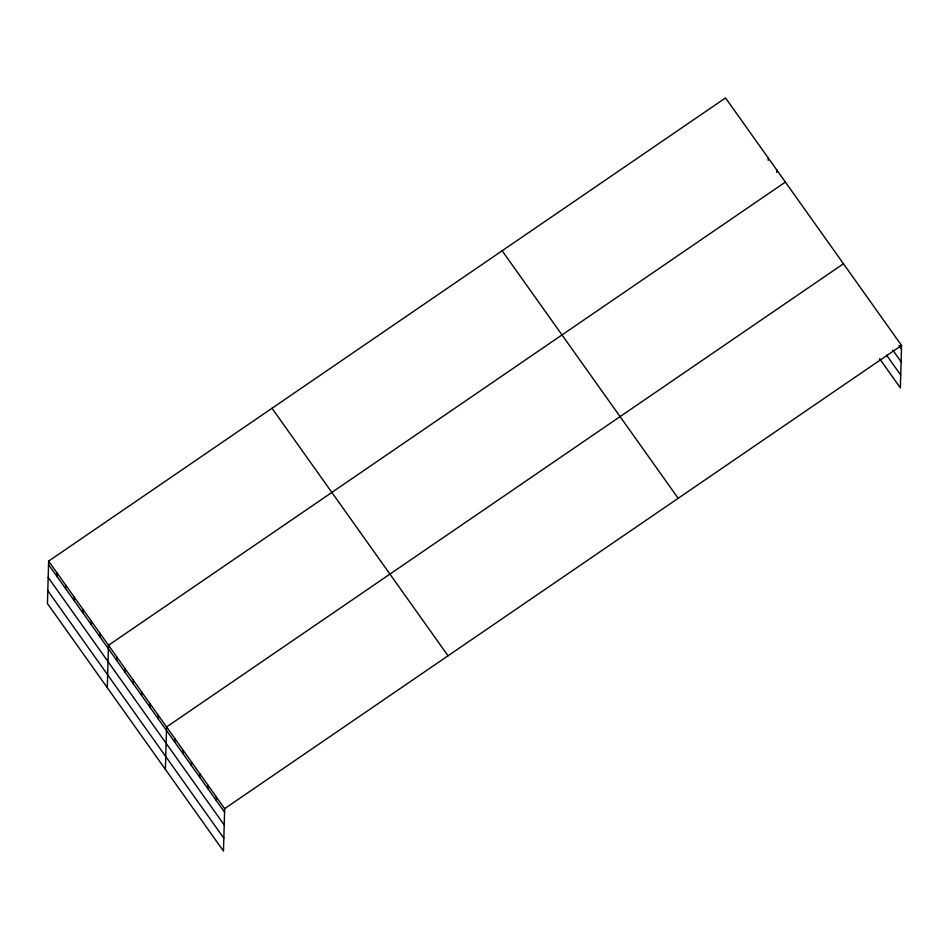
<?xml version="1.0" encoding="UTF-8"?>
<svg xmlns="http://www.w3.org/2000/svg" width="949" height="949" viewBox="0 0 949 949"><rect width="100%" height="100%" fill="white"/><g stroke="black" fill="none" stroke-linecap="round" stroke-linejoin="round"><path stroke-width="1.42" d="M48.636 561.108L47.45 603.552L223.478 851.087L224.664 808.643L48.636 561.108L725.522 97.913L901.55 345.448L900.364 387.892L879.616 358.71M57.094 576.624L57.189 573.137M65.635 588.641L65.73 585.153M74.188 600.67L74.283 597.182M82.741 612.686L82.836 609.199M91.294 624.715L91.389 621.227M99.835 636.732L99.942 633.244M107.296 687.717L108.483 645.273L785.369 182.078M116.691 660.421L116.786 656.945M124.983 672.094L125.09 668.606M133.287 683.766L133.382 680.279M141.579 695.439L141.686 691.951M149.883 707.1L149.978 703.624M158.186 718.773L158.281 715.285M165.387 769.402L166.573 726.958L843.459 263.763M174.782 742.106L174.877 738.63M183.074 753.779L183.181 750.291M191.378 765.452L191.473 761.964M199.67 777.124L199.776 773.637M207.973 788.785L208.068 785.309M216.277 800.458L216.372 796.97M768.204 160.357L768.263 158.032M776.756 172.374L776.816 170.061M224.664 808.643L901.55 345.448M898.964 345.436L901.455 348.935M892.795 350.122L901.099 361.783M886.615 355.199L900.72 375.033M502.151 250.773L678.179 498.308M272.007 408.26L448.035 655.795M48.541 564.596L224.569 812.13M48.174 577.455L224.213 824.978M47.806 590.693L223.845 838.228"/></g></svg>
